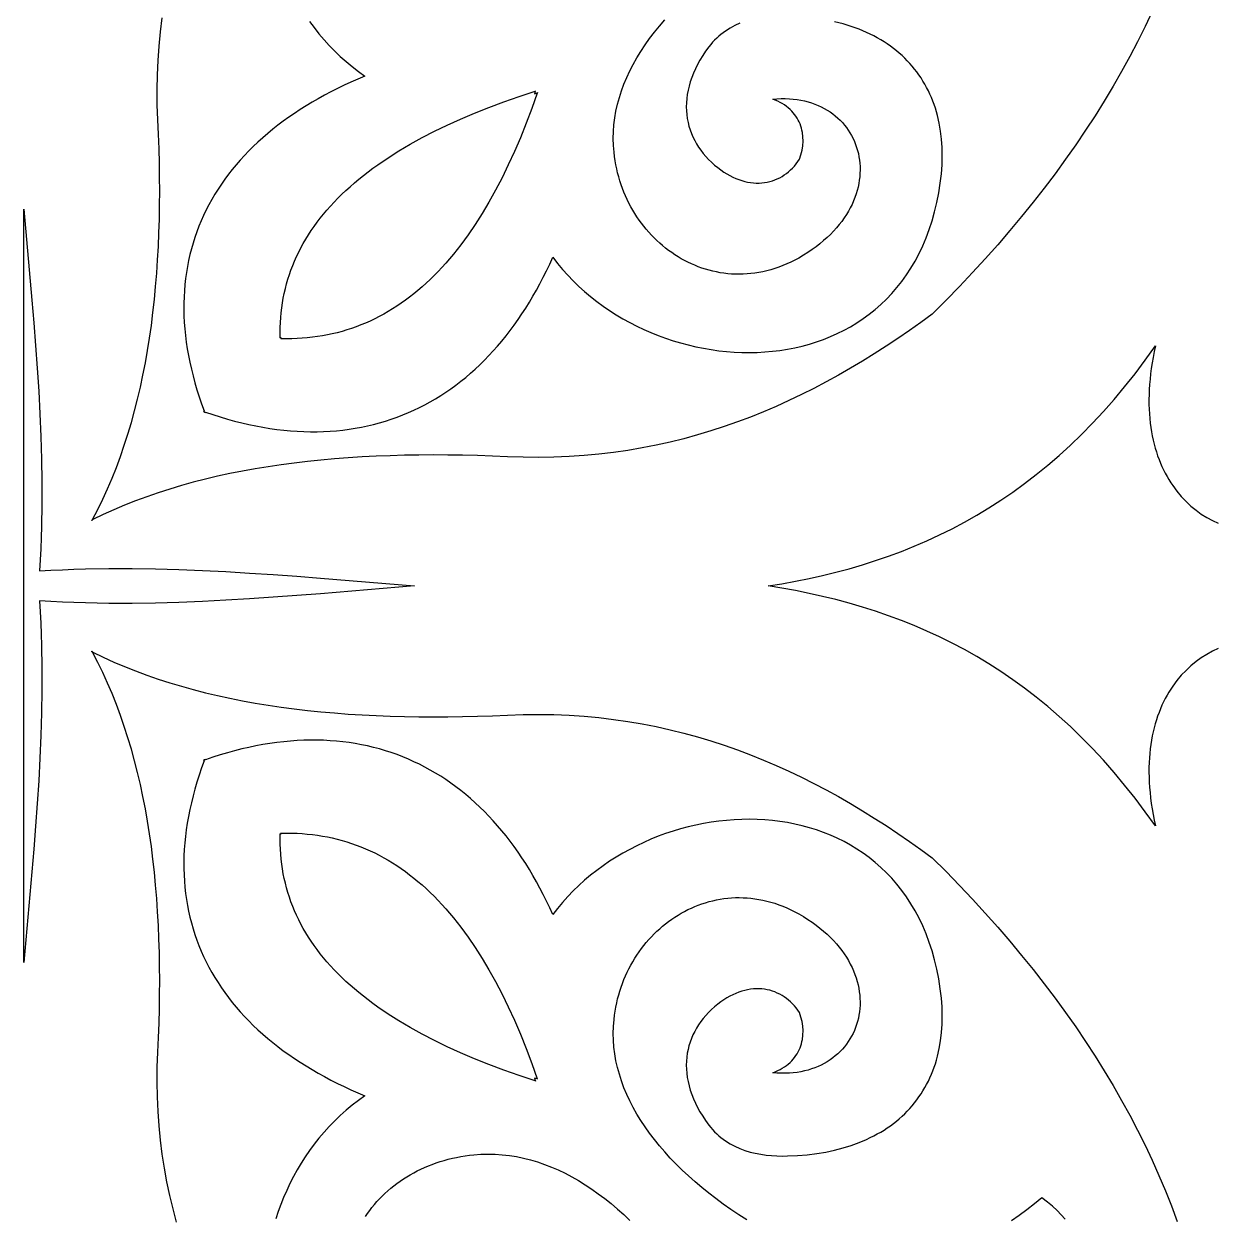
# Model space of a CAD drawing. Extents: x -375 to 375, y -1025 to 1025.
# Drawn here: x -275 to -217.3, y -435.3 to -377.4 of the extents above; entities that cross this region are included whole.
import ezdxf

# ---------------------------------------------------------------- set-up
doc = ezdxf.new("R2010")
doc.units = 0
doc.layers.add('LAYER_1', color=18, linetype='CONTINUOUS')

msp = doc.modelspace()

# ---------------------------------------------------------------- linework, layer by layer
at = {"layer": 'LAYER_1'}
for points in [[(-220.275, -376.806), (-220.621, -377.539), (-220.983, -378.268), (-221.362, -378.993), (-221.758, -379.715), (-222.17, -380.434), (-222.598, -381.149), (-223.043, -381.861), (-223.504, -382.569), (-223.981, -383.274), (-224.474, -383.976), (-224.984, -384.675), (-225.509, -385.37), (-226.05, -386.062), (-226.607, -386.751), (-227.179, -387.437), (-227.767, -388.119), (-228.371, -388.798), (-228.99, -389.475), (-229.624, -390.148), (-230.274, -390.818), (-230.938, -391.485), (-231.492, -391.888), (-232.05, -392.282), (-232.613, -392.668), (-233.179, -393.045), (-233.751, -393.412), (-234.327, -393.769), (-234.908, -394.117), (-235.494, -394.453), (-236.085, -394.779), (-236.682, -395.093), (-237.285, -395.396), (-237.893, -395.686), (-238.508, -395.964), (-239.128, -396.23), (-239.755, -396.482), (-240.388, -396.721), (-241.028, -396.946), (-241.675, -397.156), (-242.329, -397.352), (-242.99, -397.534), (-243.658, -397.7), (-244.334, -397.85), (-245.017, -397.984), (-245.708, -398.102), (-246.408, -398.203), (-247.115, -398.286), (-247.831, -398.353), (-248.556, -398.401), (-249.289, -398.431), (-250.031, -398.443), (-250.782, -398.436), (-251.543, -398.409), (-252.274, -398.379), (-252.999, -398.355), (-253.72, -398.337), (-254.434, -398.327), (-255.143, -398.324), (-255.846, -398.328), (-256.543, -398.339), (-257.234, -398.358), (-257.919, -398.385), (-258.597, -398.419), (-259.269, -398.461), (-259.935, -398.512), (-260.593, -398.571), (-261.245, -398.638), (-261.89, -398.714), (-262.527, -398.799), (-263.158, -398.892), (-263.781, -398.995), (-264.396, -399.106), (-265.004, -399.227), (-265.605, -399.358), (-266.197, -399.498), (-266.781, -399.648), (-267.357, -399.808), (-267.925, -399.978), (-268.485, -400.158), (-269.036, -400.349), (-269.579, -400.55), (-270.112, -400.761), (-270.637, -400.984), (-271.153, -401.218), (-271.66, -401.462), (-271.704, -401.507), (-271.697, -401.492), (-271.713, -401.498), (-271.667, -401.456), (-271.413, -400.967), (-271.171, -400.47), (-270.94, -399.964), (-270.72, -399.449), (-270.511, -398.926), (-270.314, -398.395), (-270.127, -397.855), (-269.951, -397.307), (-269.785, -396.752), (-269.629, -396.188), (-269.484, -395.617), (-269.349, -395.038), (-269.223, -394.452), (-269.107, -393.858), (-269.001, -393.258), (-268.904, -392.65), (-268.816, -392.035), (-268.737, -391.413), (-268.668, -390.785), (-268.607, -390.15), (-268.554, -389.508), (-268.51, -388.86), (-268.475, -388.206), (-268.447, -387.546), (-268.427, -386.88), (-268.416, -386.207), (-268.411, -385.53), (-268.415, -384.846), (-268.426, -384.157), (-268.443, -383.463), (-268.468, -382.763), (-268.5, -382.058), (-268.528, -381.325), (-268.535, -380.6), (-268.523, -379.885), (-268.492, -379.178), (-268.442, -378.479), (-268.373, -377.789), (-268.286, -377.106)], [(-240.274, -377.376), (-240.514, -377.484), (-240.747, -377.608), (-240.973, -377.751), (-241.189, -377.912), (-241.294, -378), (-241.396, -378.092), (-241.496, -378.19), (-241.592, -378.293), (-241.686, -378.401), (-241.777, -378.515), (-241.932, -378.731), (-242.075, -378.946), (-242.206, -379.16), (-242.324, -379.374), (-242.43, -379.586), (-242.525, -379.797), (-242.607, -380.007), (-242.678, -380.215), (-242.737, -380.422), (-242.786, -380.626), (-242.823, -380.829), (-242.849, -381.03), (-242.864, -381.228), (-242.869, -381.424), (-242.863, -381.618), (-242.847, -381.809), (-242.821, -381.997), (-242.786, -382.182), (-242.74, -382.364), (-242.685, -382.543), (-242.62, -382.718), (-242.547, -382.89), (-242.464, -383.058), (-242.372, -383.222), (-242.272, -383.382), (-242.163, -383.539), (-242.046, -383.691), (-241.92, -383.838), (-241.787, -383.981), (-241.645, -384.119), (-241.496, -384.253), (-241.34, -384.381), (-241.194, -384.492), (-241.049, -384.593), (-240.903, -384.685), (-240.758, -384.768), (-240.613, -384.842), (-240.468, -384.907), (-240.323, -384.963), (-240.18, -385.011), (-240.037, -385.051), (-239.896, -385.082), (-239.755, -385.105), (-239.616, -385.121), (-239.479, -385.128), (-239.343, -385.128), (-239.209, -385.12), (-239.078, -385.105), (-238.948, -385.083), (-238.821, -385.053), (-238.697, -385.017), (-238.575, -384.974), (-238.456, -384.924), (-238.34, -384.868), (-238.228, -384.805), (-238.118, -384.736), (-238.013, -384.661), (-237.911, -384.58), (-237.812, -384.493), (-237.718, -384.4), (-237.629, -384.302), (-237.543, -384.199), (-237.462, -384.09), (-237.386, -383.977), (-237.312, -383.757), (-237.258, -383.536), (-237.224, -383.315), (-237.209, -383.096), (-237.214, -382.88), (-237.24, -382.668), (-237.26, -382.564), (-237.286, -382.462), (-237.317, -382.361), (-237.353, -382.262), (-237.395, -382.165), (-237.442, -382.07), (-237.494, -381.977), (-237.552, -381.887), (-237.615, -381.799), (-237.684, -381.715), (-237.758, -381.633), (-237.838, -381.554), (-237.923, -381.479), (-238.014, -381.407), (-238.111, -381.338), (-238.213, -381.273), (-238.321, -381.213), (-238.435, -381.156), (-238.555, -381.103), (-238.681, -381.055), (-238.472, -381.038), (-238.268, -381.029), (-238.068, -381.029), (-237.872, -381.036), (-237.681, -381.051), (-237.495, -381.074), (-237.313, -381.104), (-237.136, -381.142), (-236.963, -381.186), (-236.796, -381.237), (-236.634, -381.295), (-236.476, -381.359), (-236.324, -381.43), (-236.177, -381.507), (-236.035, -381.589), (-235.899, -381.677), (-235.768, -381.771), (-235.643, -381.87), (-235.524, -381.974), (-235.41, -382.083), (-235.302, -382.196), (-235.2, -382.314), (-235.104, -382.437), (-235.015, -382.563), (-234.931, -382.693), (-234.854, -382.828), (-234.783, -382.965), (-234.718, -383.106), (-234.66, -383.25), (-234.609, -383.397), (-234.564, -383.547), (-234.526, -383.7), (-234.495, -383.854), (-234.471, -384.011), (-234.454, -384.17), (-234.445, -384.331), (-234.442, -384.493), (-234.447, -384.657), (-234.459, -384.822), (-234.478, -384.988), (-234.505, -385.154), (-234.54, -385.322), (-234.583, -385.489), (-234.633, -385.657), (-234.691, -385.825), (-234.758, -385.993), (-234.832, -386.161), (-234.915, -386.328), (-235.005, -386.494), (-235.104, -386.659), (-235.212, -386.823), (-235.328, -386.986), (-235.453, -387.147), (-235.586, -387.307), (-235.728, -387.465), (-235.879, -387.62), (-236.039, -387.774), (-236.208, -387.924), (-236.386, -388.073), (-236.573, -388.218), (-236.77, -388.36), (-236.976, -388.499), (-237.191, -388.634), (-237.416, -388.766), (-237.609, -388.87), (-237.802, -388.967), (-237.996, -389.055), (-238.189, -389.136), (-238.383, -389.21), (-238.577, -389.276), (-238.77, -389.334), (-238.963, -389.386), (-239.156, -389.431), (-239.348, -389.468), (-239.54, -389.499), (-239.732, -389.522), (-239.922, -389.539), (-240.112, -389.55), (-240.3, -389.553), (-240.488, -389.551), (-240.675, -389.542), (-240.86, -389.526), (-241.044, -389.505), (-241.227, -389.477), (-241.408, -389.443), (-241.587, -389.404), (-241.765, -389.359), (-241.941, -389.308), (-242.115, -389.251), (-242.287, -389.189), (-242.457, -389.121), (-242.624, -389.048), (-242.79, -388.97), (-242.953, -388.886), (-243.113, -388.798), (-243.271, -388.704), (-243.426, -388.606), (-243.579, -388.503), (-243.728, -388.395), (-243.875, -388.282), (-244.018, -388.165), (-244.159, -388.044), (-244.296, -387.918), (-244.429, -387.788), (-244.56, -387.654), (-244.686, -387.516), (-244.809, -387.374), (-244.929, -387.228), (-245.044, -387.078), (-245.155, -386.924), (-245.263, -386.767), (-245.366, -386.607), (-245.465, -386.443), (-245.56, -386.275), (-245.65, -386.105), (-245.735, -385.931), (-245.816, -385.754), (-245.893, -385.575), (-245.964, -385.392), (-246.031, -385.207), (-246.092, -385.019), (-246.148, -384.828), (-246.2, -384.636), (-246.245, -384.44), (-246.286, -384.242), (-246.321, -384.043), (-246.35, -383.841), (-246.374, -383.637), (-246.401, -383.302), (-246.41, -382.967), (-246.403, -382.633), (-246.378, -382.3), (-246.337, -381.969), (-246.28, -381.638), (-246.207, -381.308), (-246.118, -380.981), (-246.013, -380.654), (-245.893, -380.33), (-245.758, -380.007), (-245.609, -379.686), (-245.445, -379.368), (-245.266, -379.051), (-245.074, -378.738), (-244.868, -378.426), (-244.649, -378.118), (-244.417, -377.812), (-244.172, -377.51), (-243.914, -377.21)], [(-261.14, -377.286), (-260.918, -377.588), (-260.685, -377.883), (-260.442, -378.171), (-260.188, -378.45), (-259.925, -378.721), (-259.652, -378.983), (-259.369, -379.236), (-259.076, -379.479), (-258.774, -379.713), (-258.462, -379.935), (-258.804, -380.08), (-259.14, -380.229), (-259.47, -380.382), (-259.793, -380.539), (-260.11, -380.7), (-260.421, -380.865), (-260.726, -381.034), (-261.024, -381.206), (-261.315, -381.383), (-261.601, -381.563), (-261.879, -381.747), (-262.152, -381.935), (-262.417, -382.126), (-262.676, -382.321), (-262.928, -382.52), (-263.174, -382.722), (-263.413, -382.928), (-263.645, -383.138), (-263.87, -383.351), (-264.088, -383.568), (-264.3, -383.788), (-264.504, -384.012), (-264.702, -384.239), (-264.892, -384.47), (-265.075, -384.704), (-265.252, -384.941), (-265.421, -385.182), (-265.582, -385.426), (-265.737, -385.673), (-265.884, -385.924), (-266.024, -386.178), (-266.157, -386.435), (-266.282, -386.695), (-266.399, -386.958), (-266.509, -387.225), (-266.612, -387.494), (-266.707, -387.767), (-266.794, -388.043), (-266.874, -388.321), (-266.946, -388.603), (-267.01, -388.888), (-267.067, -389.175), (-267.116, -389.466), (-267.156, -389.759), (-267.189, -390.055), (-267.214, -390.354), (-267.231, -390.656), (-267.24, -390.961), (-267.241, -391.268), (-267.233, -391.578), (-267.218, -391.891), (-267.194, -392.206), (-267.162, -392.524), (-267.122, -392.845), (-267.073, -393.168), (-267.016, -393.493), (-266.951, -393.822), (-266.877, -394.153), (-266.795, -394.486), (-266.704, -394.821), (-266.605, -395.159), (-266.497, -395.5), (-266.38, -395.843), (-266.255, -396.188), (-266.287, -396.219), (-266.272, -396.219), (-266.263, -396.22), (-266.255, -396.214), (-266.252, -396.223), (-266.242, -396.226), (-266.248, -396.234), (-266.248, -396.237), (-266.244, -396.238), (-266.236, -396.232), (-266.233, -396.241), (-266.224, -396.245), (-266.23, -396.252), (-266.229, -396.261), (-266.229, -396.276), (-266.197, -396.244), (-265.839, -396.365), (-265.483, -396.477), (-265.13, -396.581), (-264.78, -396.677), (-264.432, -396.765), (-264.086, -396.844), (-263.743, -396.915), (-263.403, -396.978), (-263.065, -397.033), (-262.73, -397.08), (-262.397, -397.119), (-262.067, -397.15), (-261.74, -397.173), (-261.416, -397.188), (-261.094, -397.195), (-260.776, -397.194), (-260.46, -397.185), (-260.147, -397.169), (-259.837, -397.145), (-259.53, -397.113), (-259.225, -397.074), (-258.924, -397.027), (-258.626, -396.973), (-258.331, -396.911), (-258.039, -396.841), (-257.75, -396.764), (-257.464, -396.68), (-257.181, -396.588), (-256.901, -396.49), (-256.625, -396.383), (-256.352, -396.27), (-256.082, -396.149), (-255.816, -396.022), (-255.552, -395.887), (-255.293, -395.745), (-255.036, -395.596), (-254.783, -395.44), (-254.533, -395.277), (-254.287, -395.107), (-254.044, -394.93), (-253.805, -394.747), (-253.57, -394.556), (-253.338, -394.359), (-253.109, -394.155), (-252.884, -393.945), (-252.663, -393.728), (-252.446, -393.504), (-252.232, -393.274), (-252.022, -393.037), (-251.816, -392.794), (-251.614, -392.544), (-251.415, -392.288), (-251.22, -392.026), (-251.03, -391.757), (-250.843, -391.482), (-250.66, -391.2), (-250.481, -390.913), (-250.306, -390.619), (-250.135, -390.32), (-249.968, -390.014), (-249.805, -389.702), (-249.647, -389.384), (-249.492, -389.061), (-249.342, -388.731), (-249.111, -389.031), (-248.869, -389.323), (-248.617, -389.605), (-248.354, -389.878), (-248.082, -390.141), (-247.801, -390.395), (-247.512, -390.64), (-247.214, -390.874), (-246.908, -391.099), (-246.595, -391.313), (-246.275, -391.518), (-245.948, -391.712), (-245.615, -391.896), (-245.276, -392.07), (-244.933, -392.233), (-244.584, -392.385), (-244.231, -392.527), (-243.874, -392.658), (-243.513, -392.778), (-243.149, -392.887), (-242.783, -392.985), (-242.414, -393.071), (-242.043, -393.146), (-241.671, -393.21), (-241.298, -393.262), (-240.925, -393.303), (-240.551, -393.331), (-240.178, -393.348), (-239.805, -393.353), (-239.433, -393.345), (-239.064, -393.326), (-238.696, -393.294), (-238.33, -393.249), (-237.968, -393.192), (-237.608, -393.123), (-237.253, -393.041), (-236.901, -392.945), (-236.554, -392.837), (-236.213, -392.716), (-235.876, -392.582), (-235.546, -392.434), (-235.221, -392.273), (-234.904, -392.098), (-234.594, -391.91), (-234.291, -391.708), (-233.996, -391.493), (-233.71, -391.263), (-233.432, -391.019), (-233.164, -390.762), (-232.906, -390.49), (-232.657, -390.203), (-232.42, -389.902), (-232.193, -389.587), (-231.978, -389.257), (-231.774, -388.912), (-231.583, -388.552), (-231.405, -388.178), (-231.24, -387.788), (-231.088, -387.383), (-230.951, -386.963), (-230.827, -386.527), (-230.719, -386.076), (-230.626, -385.609), (-230.549, -385.126), (-230.496, -384.681), (-230.464, -384.246), (-230.452, -383.821), (-230.46, -383.406), (-230.487, -383.001), (-230.534, -382.608), (-230.6, -382.225), (-230.685, -381.854), (-230.735, -381.673), (-230.789, -381.494), (-230.848, -381.319), (-230.911, -381.147), (-230.98, -380.977), (-231.053, -380.811), (-231.13, -380.648), (-231.212, -380.488), (-231.299, -380.331), (-231.39, -380.177), (-231.485, -380.026), (-231.585, -379.879), (-231.69, -379.735), (-231.799, -379.594), (-231.912, -379.457), (-232.03, -379.323), (-232.152, -379.193), (-232.278, -379.066), (-232.408, -378.942), (-232.543, -378.822), (-232.682, -378.705), (-232.826, -378.592), (-232.973, -378.483), (-233.125, -378.377), (-233.281, -378.275), (-233.441, -378.177), (-233.605, -378.082), (-233.773, -377.992), (-233.945, -377.905), (-234.122, -377.821), (-234.486, -377.667), (-234.867, -377.528), (-235.263, -377.405), (-235.675, -377.298)], [(-217.074, -407.716), (-217.353, -407.848), (-217.626, -407.998), (-217.891, -408.166), (-218.148, -408.352), (-218.396, -408.555), (-218.633, -408.775), (-218.86, -409.014), (-219.075, -409.27), (-219.277, -409.544), (-219.373, -409.687), (-219.466, -409.835), (-219.555, -409.987), (-219.64, -410.144), (-219.722, -410.305), (-219.8, -410.471), (-219.874, -410.641), (-219.943, -410.815), (-220.009, -410.994), (-220.07, -411.177), (-220.127, -411.365), (-220.179, -411.557), (-220.227, -411.754), (-220.27, -411.955), (-220.308, -412.16), (-220.341, -412.37), (-220.369, -412.584), (-220.392, -412.802), (-220.41, -413.025), (-220.422, -413.253), (-220.429, -413.485), (-220.431, -413.721), (-220.427, -413.962), (-220.417, -414.207), (-220.401, -414.456), (-220.379, -414.71), (-220.351, -414.968), (-220.317, -415.231), (-220.276, -415.498), (-220.23, -415.77), (-220.176, -416.046), (-220.116, -416.326), (-220.606, -415.639), (-221.104, -414.976), (-221.609, -414.339), (-222.121, -413.725), (-222.64, -413.136), (-223.166, -412.57), (-223.699, -412.027), (-224.238, -411.507), (-224.785, -411.009), (-225.337, -410.532), (-225.897, -410.077), (-226.462, -409.643), (-227.033, -409.229), (-227.611, -408.836), (-228.194, -408.462), (-228.784, -408.107), (-229.379, -407.77), (-229.979, -407.452), (-230.585, -407.152), (-231.196, -406.87), (-231.812, -406.604), (-232.434, -406.355), (-233.06, -406.122), (-233.691, -405.904), (-234.327, -405.702), (-234.968, -405.515), (-235.613, -405.342), (-236.262, -405.183), (-236.916, -405.038), (-237.573, -404.906), (-238.235, -404.786), (-238.901, -404.678), (-238.235, -404.569), (-237.573, -404.45), (-236.916, -404.318), (-236.262, -404.172), (-235.613, -404.013), (-234.968, -403.841), (-234.327, -403.653), (-233.691, -403.451), (-233.06, -403.234), (-232.434, -403.001), (-231.812, -402.752), (-231.196, -402.486), (-230.585, -402.203), (-229.979, -401.903), (-229.379, -401.585), (-228.784, -401.249), (-228.194, -400.894), (-227.611, -400.52), (-227.033, -400.126), (-226.462, -399.712), (-225.897, -399.278), (-225.337, -398.823), (-224.785, -398.347), (-224.238, -397.849), (-223.699, -397.328), (-223.166, -396.786), (-222.64, -396.22), (-222.121, -395.63), (-221.609, -395.017), (-221.104, -394.379), (-220.606, -393.717), (-220.116, -393.029), (-220.176, -393.31), (-220.23, -393.586), (-220.276, -393.857), (-220.317, -394.124), (-220.351, -394.387), (-220.379, -394.645), (-220.401, -394.899), (-220.417, -395.149), (-220.427, -395.394), (-220.431, -395.635), (-220.429, -395.871), (-220.422, -396.103), (-220.41, -396.33), (-220.392, -396.553), (-220.369, -396.772), (-220.341, -396.986), (-220.308, -397.196), (-220.27, -397.401), (-220.227, -397.602), (-220.179, -397.798), (-220.127, -397.99), (-220.07, -398.178), (-220.009, -398.361), (-219.943, -398.54), (-219.874, -398.715), (-219.8, -398.885), (-219.722, -399.05), (-219.64, -399.211), (-219.555, -399.368), (-219.466, -399.52), (-219.373, -399.668), (-219.277, -399.812), (-219.075, -400.086), (-218.86, -400.342), (-218.633, -400.58), (-218.396, -400.801), (-218.148, -401.004), (-217.891, -401.189), (-217.626, -401.357), (-217.353, -401.507), (-217.074, -401.64)], [(-267.592, -435.546), (-267.764, -434.901), (-267.92, -434.25), (-268.059, -433.59), (-268.181, -432.924), (-268.286, -432.249), (-268.373, -431.567), (-268.442, -430.877), (-268.492, -430.178), (-268.523, -429.471), (-268.535, -428.755), (-268.528, -428.031), (-268.5, -427.298), (-268.468, -426.593), (-268.443, -425.893), (-268.426, -425.199), (-268.415, -424.51), (-268.411, -423.826), (-268.416, -423.148), (-268.427, -422.476), (-268.447, -421.81), (-268.475, -421.149), (-268.51, -420.495), (-268.554, -419.847), (-268.607, -419.206), (-268.668, -418.571), (-268.737, -417.942), (-268.816, -417.321), (-268.904, -416.706), (-269.001, -416.098), (-269.107, -415.497), (-269.223, -414.904), (-269.349, -414.317), (-269.484, -413.739), (-269.629, -413.167), (-269.785, -412.604), (-269.951, -412.048), (-270.127, -411.501), (-270.314, -410.961), (-270.511, -410.43), (-270.72, -409.906), (-270.94, -409.392), (-271.171, -408.886), (-271.413, -408.388), (-271.667, -407.9), (-271.713, -407.857), (-271.697, -407.863), (-271.704, -407.849), (-271.66, -407.893), (-271.153, -408.138), (-270.637, -408.372), (-270.112, -408.594), (-269.579, -408.806), (-269.036, -409.007), (-268.485, -409.198), (-267.925, -409.378), (-267.357, -409.548), (-266.781, -409.708), (-266.197, -409.858), (-265.605, -409.998), (-265.004, -410.128), (-264.396, -410.249), (-263.781, -410.361), (-263.158, -410.463), (-262.527, -410.557), (-261.89, -410.642), (-261.245, -410.717), (-260.593, -410.785), (-259.935, -410.844), (-259.269, -410.894), (-258.597, -410.937), (-257.919, -410.971), (-257.234, -410.998), (-256.543, -411.017), (-255.846, -411.028), (-255.143, -411.032), (-254.434, -411.029), (-253.72, -411.018), (-252.999, -411.001), (-252.274, -410.977), (-251.543, -410.946), (-250.782, -410.92), (-250.031, -410.912), (-249.289, -410.924), (-248.556, -410.954), (-247.831, -411.003), (-247.115, -411.069), (-246.408, -411.153), (-245.708, -411.254), (-245.017, -411.372), (-244.334, -411.506), (-243.658, -411.656), (-242.99, -411.822), (-242.329, -412.003), (-241.675, -412.199), (-241.028, -412.41), (-240.388, -412.635), (-239.755, -412.874), (-239.128, -413.126), (-238.508, -413.391), (-237.893, -413.669), (-237.285, -413.96), (-236.682, -414.263), (-236.085, -414.577), (-235.494, -414.903), (-234.908, -415.239), (-234.327, -415.586), (-233.751, -415.944), (-233.179, -416.311), (-232.613, -416.687), (-232.05, -417.073), (-231.492, -417.468), (-230.938, -417.871), (-230.274, -418.538), (-229.624, -419.208), (-228.99, -419.881), (-228.371, -420.557), (-227.767, -421.237), (-227.179, -421.919), (-226.607, -422.605), (-226.05, -423.294), (-225.509, -423.986), (-224.984, -424.681), (-224.474, -425.38), (-223.981, -426.081), (-223.504, -426.787), (-223.043, -427.495), (-222.598, -428.207), (-222.17, -428.922), (-221.758, -429.641), (-221.362, -430.363), (-220.983, -431.088), (-220.621, -431.817), (-220.275, -432.549), (-219.947, -433.285), (-219.635, -434.024), (-219.34, -434.767), (-219.063, -435.514)], [(-239.942, -435.44), (-240.329, -435.189), (-240.707, -434.934), (-241.075, -434.674), (-241.434, -434.41), (-241.782, -434.141), (-242.12, -433.867), (-242.448, -433.59), (-242.764, -433.308), (-243.069, -433.023), (-243.363, -432.734), (-243.645, -432.441), (-243.914, -432.145), (-244.172, -431.846), (-244.417, -431.543), (-244.649, -431.238), (-244.868, -430.929), (-245.074, -430.618), (-245.266, -430.304), (-245.445, -429.988), (-245.609, -429.669), (-245.758, -429.349), (-245.893, -429.026), (-246.013, -428.701), (-246.118, -428.375), (-246.207, -428.047), (-246.28, -427.718), (-246.337, -427.387), (-246.378, -427.055), (-246.403, -426.722), (-246.41, -426.389), (-246.401, -426.054), (-246.374, -425.719), (-246.35, -425.515), (-246.321, -425.313), (-246.286, -425.113), (-246.245, -424.915), (-246.2, -424.72), (-246.148, -424.527), (-246.092, -424.337), (-246.031, -424.149), (-245.964, -423.963), (-245.893, -423.781), (-245.816, -423.601), (-245.735, -423.425), (-245.65, -423.251), (-245.56, -423.08), (-245.465, -422.913), (-245.366, -422.749), (-245.263, -422.588), (-245.155, -422.431), (-245.044, -422.278), (-244.929, -422.128), (-244.809, -421.982), (-244.686, -421.84), (-244.56, -421.702), (-244.429, -421.567), (-244.296, -421.437), (-244.159, -421.312), (-244.018, -421.19), (-243.875, -421.073), (-243.728, -420.961), (-243.579, -420.853), (-243.426, -420.75), (-243.271, -420.651), (-243.113, -420.558), (-242.953, -420.469), (-242.79, -420.386), (-242.624, -420.308), (-242.457, -420.235), (-242.287, -420.167), (-242.115, -420.105), (-241.941, -420.048), (-241.765, -419.997), (-241.587, -419.952), (-241.408, -419.912), (-241.227, -419.879), (-241.044, -419.851), (-240.86, -419.829), (-240.675, -419.814), (-240.488, -419.805), (-240.3, -419.802), (-240.112, -419.806), (-239.922, -419.816), (-239.732, -419.833), (-239.54, -419.857), (-239.348, -419.888), (-239.156, -419.925), (-238.963, -419.97), (-238.77, -420.021), (-238.577, -420.08), (-238.383, -420.146), (-238.189, -420.22), (-237.996, -420.301), (-237.802, -420.389), (-237.609, -420.485), (-237.416, -420.589), (-237.191, -420.721), (-236.976, -420.857), (-236.77, -420.996), (-236.573, -421.138), (-236.386, -421.283), (-236.208, -421.431), (-236.039, -421.582), (-235.879, -421.735), (-235.728, -421.891), (-235.586, -422.049), (-235.453, -422.208), (-235.328, -422.37), (-235.212, -422.532), (-235.104, -422.697), (-235.005, -422.862), (-234.915, -423.028), (-234.832, -423.195), (-234.758, -423.363), (-234.691, -423.53), (-234.633, -423.698), (-234.583, -423.866), (-234.54, -424.034), (-234.505, -424.201), (-234.478, -424.368), (-234.459, -424.534), (-234.447, -424.699), (-234.442, -424.863), (-234.445, -425.025), (-234.454, -425.185), (-234.471, -425.344), (-234.495, -425.501), (-234.526, -425.656), (-234.564, -425.808), (-234.609, -425.958), (-234.66, -426.105), (-234.718, -426.249), (-234.783, -426.39), (-234.854, -426.528), (-234.931, -426.662), (-235.015, -426.793), (-235.104, -426.919), (-235.2, -427.041), (-235.302, -427.159), (-235.41, -427.273), (-235.524, -427.382), (-235.643, -427.486), (-235.768, -427.585), (-235.899, -427.678), (-236.035, -427.767), (-236.177, -427.849), (-236.324, -427.926), (-236.476, -427.996), (-236.634, -428.061), (-236.796, -428.118), (-236.963, -428.17), (-237.136, -428.214), (-237.313, -428.251), (-237.495, -428.282), (-237.681, -428.304), (-237.872, -428.32), (-238.068, -428.327), (-238.268, -428.326), (-238.472, -428.318), (-238.681, -428.3), (-238.555, -428.252), (-238.435, -428.2), (-238.321, -428.143), (-238.213, -428.082), (-238.111, -428.017), (-238.014, -427.949), (-237.923, -427.877), (-237.838, -427.802), (-237.758, -427.723), (-237.684, -427.641), (-237.615, -427.556), (-237.552, -427.469), (-237.494, -427.379), (-237.442, -427.286), (-237.395, -427.191), (-237.353, -427.094), (-237.317, -426.995), (-237.286, -426.894), (-237.26, -426.791), (-237.24, -426.687), (-237.214, -426.475), (-237.209, -426.259), (-237.224, -426.04), (-237.258, -425.82), (-237.312, -425.599), (-237.386, -425.379), (-237.462, -425.265), (-237.543, -425.157), (-237.629, -425.053), (-237.718, -424.955), (-237.812, -424.863), (-237.911, -424.776), (-238.013, -424.695), (-238.118, -424.62), (-238.228, -424.551), (-238.34, -424.488), (-238.456, -424.432), (-238.575, -424.382), (-238.697, -424.339), (-238.821, -424.302), (-238.948, -424.273), (-239.078, -424.25), (-239.209, -424.235), (-239.343, -424.228), (-239.479, -424.227), (-239.616, -424.235), (-239.755, -424.25), (-239.896, -424.273), (-240.037, -424.305), (-240.18, -424.344), (-240.323, -424.392), (-240.468, -424.449), (-240.613, -424.514), (-240.758, -424.588), (-240.903, -424.671), (-241.049, -424.763), (-241.194, -424.864), (-241.34, -424.974), (-241.496, -425.103), (-241.645, -425.236), (-241.787, -425.375), (-241.92, -425.518), (-242.046, -425.665), (-242.163, -425.817), (-242.272, -425.973), (-242.372, -426.134), (-242.464, -426.298), (-242.547, -426.466), (-242.62, -426.638), (-242.685, -426.813), (-242.74, -426.992), (-242.786, -427.174), (-242.821, -427.359), (-242.847, -427.547), (-242.863, -427.738), (-242.869, -427.931), (-242.864, -428.127), (-242.849, -428.326), (-242.823, -428.526), (-242.786, -428.729), (-242.737, -428.934), (-242.678, -429.141), (-242.607, -429.349), (-242.525, -429.559), (-242.43, -429.77), (-242.324, -429.982), (-242.206, -430.195), (-242.075, -430.41), (-241.932, -430.625), (-241.777, -430.841), (-241.686, -430.955), (-241.592, -431.063), (-241.496, -431.166), (-241.396, -431.263), (-241.294, -431.356), (-241.189, -431.444), (-240.973, -431.605), (-240.747, -431.747), (-240.514, -431.872), (-240.274, -431.98), (-240.028, -432.072), (-239.777, -432.148), (-239.522, -432.211), (-239.263, -432.26), (-239.003, -432.297), (-238.741, -432.323), (-238.479, -432.337), (-238.218, -432.342), (-237.959, -432.338), (-237.472, -432.316), (-237.001, -432.277), (-236.544, -432.221), (-236.102, -432.148), (-235.675, -432.057), (-235.263, -431.951), (-234.867, -431.828), (-234.486, -431.689), (-234.122, -431.534), (-233.945, -431.451), (-233.773, -431.364), (-233.605, -431.273), (-233.441, -431.179), (-233.281, -431.08), (-233.125, -430.978), (-232.973, -430.873), (-232.826, -430.763), (-232.682, -430.65), (-232.543, -430.534), (-232.408, -430.414), (-232.278, -430.29), (-232.152, -430.163), (-232.03, -430.032), (-231.912, -429.899), (-231.799, -429.761), (-231.69, -429.621), (-231.585, -429.477), (-231.485, -429.329), (-231.39, -429.179), (-231.299, -429.025), (-231.212, -428.868), (-231.13, -428.708), (-231.053, -428.545), (-230.98, -428.378), (-230.911, -428.209), (-230.848, -428.037), (-230.789, -427.861), (-230.735, -427.683), (-230.685, -427.502), (-230.6, -427.13), (-230.534, -426.748), (-230.487, -426.354), (-230.46, -425.95), (-230.452, -425.535), (-230.464, -425.11), (-230.496, -424.675), (-230.549, -424.23), (-230.626, -423.747), (-230.719, -423.28), (-230.827, -422.829), (-230.951, -422.393), (-231.088, -421.973), (-231.24, -421.568), (-231.405, -421.178), (-231.583, -420.803), (-231.774, -420.443), (-231.978, -420.099), (-232.193, -419.769), (-232.42, -419.453), (-232.657, -419.152), (-232.906, -418.866), (-233.164, -418.594), (-233.432, -418.336), (-233.71, -418.092), (-233.996, -417.863), (-234.291, -417.647), (-234.594, -417.445), (-234.904, -417.257), (-235.221, -417.083), (-235.546, -416.922), (-235.876, -416.774), (-236.213, -416.64), (-236.554, -416.518), (-236.901, -416.41), (-237.253, -416.315), (-237.608, -416.233), (-237.968, -416.163), (-238.33, -416.106), (-238.696, -416.062), (-239.064, -416.03), (-239.433, -416.01), (-239.805, -416.003), (-240.178, -416.008), (-240.551, -416.024), (-240.925, -416.053), (-241.298, -416.093), (-241.671, -416.146), (-242.043, -416.209), (-242.414, -416.284), (-242.783, -416.371), (-243.149, -416.469), (-243.513, -416.578), (-243.874, -416.698), (-244.231, -416.829), (-244.584, -416.97), (-244.933, -417.123), (-245.276, -417.286), (-245.615, -417.46), (-245.948, -417.644), (-246.275, -417.838), (-246.595, -418.042), (-246.908, -418.257), (-247.214, -418.482), (-247.512, -418.716), (-247.801, -418.96), (-248.082, -419.214), (-248.354, -419.478), (-248.617, -419.75), (-248.869, -420.033), (-249.111, -420.324), (-249.342, -420.625), (-249.492, -420.295), (-249.647, -419.971), (-249.805, -419.653), (-249.968, -419.342), (-250.135, -419.036), (-250.306, -418.736), (-250.481, -418.443), (-250.66, -418.155), (-250.843, -417.874), (-251.03, -417.599), (-251.22, -417.33), (-251.415, -417.068), (-251.614, -416.812), (-251.816, -416.562), (-252.022, -416.319), (-252.232, -416.082), (-252.446, -415.852), (-252.663, -415.628), (-252.884, -415.411), (-253.109, -415.2), (-253.338, -414.996), (-253.57, -414.799), (-253.805, -414.609), (-254.044, -414.425), (-254.287, -414.249), (-254.533, -414.079), (-254.783, -413.916), (-255.036, -413.76), (-255.293, -413.611), (-255.552, -413.469), (-255.816, -413.334), (-256.082, -413.206), (-256.352, -413.086), (-256.625, -412.972), (-256.901, -412.866), (-257.181, -412.767), (-257.464, -412.676), (-257.75, -412.591), (-258.039, -412.514), (-258.331, -412.445), (-258.626, -412.383), (-258.924, -412.329), (-259.225, -412.282), (-259.53, -412.242), (-259.837, -412.211), (-260.147, -412.187), (-260.46, -412.17), (-260.776, -412.162), (-261.094, -412.161), (-261.416, -412.168), (-261.74, -412.183), (-262.067, -412.206), (-262.397, -412.237), (-262.73, -412.276), (-263.065, -412.322), (-263.403, -412.377), (-263.743, -412.44), (-264.086, -412.511), (-264.432, -412.591), (-264.78, -412.678), (-265.13, -412.774), (-265.483, -412.878), (-265.839, -412.991), (-266.197, -413.112), (-266.229, -413.08), (-266.229, -413.095), (-266.23, -413.104), (-266.224, -413.111), (-266.233, -413.115), (-266.236, -413.124), (-266.244, -413.118), (-266.248, -413.118), (-266.248, -413.122), (-266.242, -413.129), (-266.252, -413.132), (-266.255, -413.141), (-266.263, -413.136), (-266.272, -413.137), (-266.287, -413.137), (-266.255, -413.168), (-266.38, -413.513), (-266.497, -413.856), (-266.605, -414.196), (-266.704, -414.534), (-266.795, -414.87), (-266.877, -415.203), (-266.951, -415.534), (-267.016, -415.862), (-267.073, -416.188), (-267.122, -416.511), (-267.162, -416.832), (-267.194, -417.15), (-267.218, -417.465), (-267.233, -417.778), (-267.241, -418.088), (-267.24, -418.395), (-267.231, -418.7), (-267.214, -419.001), (-267.189, -419.3), (-267.156, -419.597), (-267.116, -419.89), (-267.067, -420.18), (-267.01, -420.468), (-266.946, -420.753), (-266.874, -421.034), (-266.794, -421.313), (-266.707, -421.589), (-266.612, -421.861), (-266.509, -422.131), (-266.399, -422.397), (-266.282, -422.661), (-266.157, -422.921), (-266.024, -423.178), (-265.884, -423.432), (-265.737, -423.682), (-265.582, -423.93), (-265.421, -424.174), (-265.252, -424.414), (-265.075, -424.652), (-264.892, -424.886), (-264.702, -425.116), (-264.504, -425.344), (-264.3, -425.567), (-264.088, -425.788), (-263.87, -426.004), (-263.645, -426.217), (-263.413, -426.427), (-263.174, -426.633), (-262.928, -426.836), (-262.676, -427.034), (-262.417, -427.23), (-262.152, -427.421), (-261.879, -427.609), (-261.601, -427.793), (-261.315, -427.973), (-261.024, -428.149), (-260.726, -428.322), (-260.421, -428.491), (-260.11, -428.655), (-259.793, -428.816), (-259.47, -428.973), (-259.14, -429.126), (-258.804, -429.275), (-258.462, -429.42), (-258.774, -429.643), (-259.076, -429.876), (-259.369, -430.12), (-259.652, -430.373), (-259.925, -430.635), (-260.188, -430.906), (-260.442, -431.185), (-260.685, -431.472), (-260.918, -431.767), (-261.14, -432.069), (-261.353, -432.378), (-261.554, -432.693), (-261.745, -433.014), (-261.925, -433.341), (-262.094, -433.672), (-262.252, -434.008), (-262.399, -434.349), (-262.535, -434.693), (-262.66, -435.041), (-262.773, -435.392)], [(-258.436, -435.274), (-258.334, -435.124), (-258.227, -434.978), (-258.115, -434.833), (-257.998, -434.692), (-257.877, -434.554), (-257.751, -434.418), (-257.62, -434.286), (-257.486, -434.157), (-257.346, -434.032), (-257.203, -433.91), (-257.056, -433.791), (-256.904, -433.676), (-256.749, -433.565), (-256.59, -433.457), (-256.427, -433.354), (-256.26, -433.254), (-256.09, -433.159), (-255.917, -433.068), (-255.74, -432.981), (-255.56, -432.898), (-255.377, -432.82), (-255.19, -432.746), (-255.001, -432.677), (-254.809, -432.613), (-254.614, -432.554), (-254.416, -432.5), (-254.216, -432.45), (-254.014, -432.406), (-253.809, -432.367), (-253.602, -432.334), (-253.392, -432.305), (-253.181, -432.283), (-252.833, -432.257), (-252.486, -432.247), (-252.14, -432.255), (-251.795, -432.278), (-251.451, -432.318), (-251.108, -432.373), (-250.766, -432.444), (-250.426, -432.529), (-250.087, -432.63), (-249.751, -432.746), (-249.416, -432.876), (-249.083, -433.02), (-248.753, -433.178), (-248.425, -433.35), (-248.1, -433.536), (-247.777, -433.734), (-247.457, -433.945), (-247.14, -434.169), (-246.826, -434.405), (-246.516, -434.654), (-246.209, -434.914), (-245.905, -435.186), (-245.605, -435.469)], [(-224.496, -435.401), (-224.681, -435.196), (-224.885, -434.99), (-225.109, -434.782), (-225.355, -434.574), (-225.621, -434.364), (-225.983, -434.662), (-226.35, -434.949), (-226.723, -435.224), (-227.101, -435.488)]]:
    msp.add_lwpolyline(points, dxfattribs=at)
for points in [[(-250.188, -380.66), (-250.178, -380.656), (-250.178, -380.66), (-250.193, -380.674), (-250.234, -380.796), (-250.108, -380.756), (-250.093, -380.742), (-250.09, -380.741), (-250.094, -380.751), (-250.084, -380.747), (-250.085, -380.75), (-250.099, -380.764), (-250.364, -381.509), (-250.637, -382.23), (-250.918, -382.927), (-251.207, -383.6), (-251.504, -384.25), (-251.809, -384.875), (-252.122, -385.476), (-252.442, -386.053), (-252.771, -386.606), (-253.108, -387.135), (-253.452, -387.64), (-253.804, -388.121), (-253.984, -388.353), (-254.165, -388.578), (-254.348, -388.798), (-254.533, -389.011), (-254.72, -389.219), (-254.909, -389.42), (-255.1, -389.615), (-255.293, -389.805), (-255.488, -389.988), (-255.685, -390.166), (-255.884, -390.337), (-256.085, -390.502), (-256.288, -390.661), (-256.493, -390.815), (-256.7, -390.962), (-256.909, -391.103), (-257.12, -391.238), (-257.332, -391.368), (-257.547, -391.491), (-257.764, -391.608), (-257.983, -391.719), (-258.203, -391.824), (-258.426, -391.923), (-258.651, -392.016), (-258.877, -392.103), (-259.106, -392.184), (-259.337, -392.259), (-259.569, -392.327), (-259.804, -392.39), (-260.04, -392.447), (-260.279, -392.498), (-260.519, -392.542), (-260.761, -392.581), (-261.006, -392.613), (-261.252, -392.64), (-261.501, -392.661), (-261.751, -392.675), (-262.003, -392.683), (-262.257, -392.686), (-262.514, -392.682), (-262.525, -392.694), (-262.525, -392.682), (-262.538, -392.681), (-262.525, -392.671), (-262.525, -392.647), (-262.55, -392.647), (-262.56, -392.66), (-262.56, -392.647), (-262.573, -392.647), (-262.561, -392.636), (-262.565, -392.389), (-262.562, -392.144), (-262.553, -391.901), (-262.538, -391.659), (-262.517, -391.42), (-262.49, -391.182), (-262.456, -390.947), (-262.416, -390.713), (-262.37, -390.481), (-262.317, -390.251), (-262.258, -390.023), (-262.193, -389.797), (-262.122, -389.573), (-262.044, -389.35), (-261.96, -389.13), (-261.87, -388.912), (-261.773, -388.695), (-261.671, -388.48), (-261.562, -388.267), (-261.447, -388.056), (-261.325, -387.847), (-261.198, -387.64), (-261.064, -387.435), (-260.923, -387.232), (-260.777, -387.03), (-260.624, -386.831), (-260.465, -386.633), (-260.3, -386.438), (-260.129, -386.244), (-259.951, -386.052), (-259.767, -385.862), (-259.577, -385.674), (-259.381, -385.488), (-259.178, -385.304), (-258.969, -385.122), (-258.754, -384.941), (-258.533, -384.763), (-258.305, -384.586), (-258.071, -384.411), (-257.831, -384.239), (-257.332, -383.899), (-256.808, -383.567), (-256.26, -383.242), (-255.686, -382.925), (-255.088, -382.616), (-254.464, -382.315), (-253.816, -382.021), (-253.143, -381.735), (-252.445, -381.456), (-251.722, -381.185), (-250.974, -380.922), (-250.201, -380.666), (-250.187, -380.651), (-250.183, -380.651)], [(-274.61, -390.807), (-274.518, -391.911), (-274.431, -393.016), (-274.351, -394.119), (-274.281, -395.222), (-274.221, -396.323), (-274.173, -397.422), (-274.14, -398.519), (-274.122, -399.613), (-274.122, -400.703), (-274.142, -401.79), (-274.16, -402.332), (-274.183, -402.873), (-274.212, -403.412), (-274.247, -403.951), (-273.688, -403.917), (-273.129, -403.889), (-272.568, -403.867), (-272.007, -403.85), (-270.88, -403.831), (-269.749, -403.83), (-268.615, -403.847), (-267.478, -403.879), (-266.338, -403.925), (-265.196, -403.983), (-264.053, -404.051), (-262.909, -404.128), (-261.764, -404.212), (-260.619, -404.301), (-256.046, -404.678), (-260.619, -405.054), (-261.764, -405.144), (-262.909, -405.227), (-264.053, -405.304), (-265.196, -405.372), (-266.338, -405.43), (-267.478, -405.476), (-268.615, -405.508), (-269.749, -405.525), (-270.88, -405.525), (-272.007, -405.506), (-272.568, -405.489), (-273.129, -405.466), (-273.688, -405.439), (-274.247, -405.405), (-274.212, -405.943), (-274.183, -406.483), (-274.16, -407.024), (-274.142, -407.565), (-274.122, -408.652), (-274.122, -409.743), (-274.14, -410.837), (-274.173, -411.933), (-274.221, -413.033), (-274.281, -414.134), (-274.351, -415.236), (-274.431, -416.34), (-274.518, -417.444), (-274.61, -418.549), (-275, -422.959), (-275, -404.678), (-275, -386.397)], [(-262.514, -416.674), (-262.257, -416.67), (-262.003, -416.672), (-261.751, -416.681), (-261.501, -416.695), (-261.252, -416.716), (-261.006, -416.742), (-260.761, -416.775), (-260.519, -416.813), (-260.279, -416.858), (-260.04, -416.909), (-259.804, -416.965), (-259.569, -417.028), (-259.337, -417.097), (-259.106, -417.172), (-258.877, -417.253), (-258.651, -417.34), (-258.426, -417.433), (-258.203, -417.532), (-257.983, -417.637), (-257.764, -417.748), (-257.547, -417.865), (-257.332, -417.988), (-257.12, -418.117), (-256.909, -418.252), (-256.7, -418.394), (-256.493, -418.541), (-256.288, -418.694), (-256.085, -418.853), (-255.884, -419.019), (-255.685, -419.19), (-255.488, -419.367), (-255.293, -419.551), (-255.1, -419.74), (-254.909, -419.936), (-254.72, -420.137), (-254.533, -420.344), (-254.348, -420.558), (-254.165, -420.777), (-253.984, -421.003), (-253.804, -421.234), (-253.452, -421.715), (-253.108, -422.22), (-252.771, -422.75), (-252.442, -423.303), (-252.122, -423.88), (-251.809, -424.481), (-251.504, -425.106), (-251.207, -425.755), (-250.918, -426.428), (-250.637, -427.125), (-250.364, -427.846), (-250.099, -428.591), (-250.085, -428.605), (-250.084, -428.609), (-250.094, -428.605), (-250.09, -428.614), (-250.093, -428.614), (-250.108, -428.6), (-250.234, -428.559), (-250.193, -428.681), (-250.178, -428.696), (-250.178, -428.699), (-250.188, -428.696), (-250.183, -428.704), (-250.187, -428.704), (-250.201, -428.689), (-250.974, -428.434), (-251.722, -428.171), (-252.445, -427.9), (-253.143, -427.621), (-253.816, -427.335), (-254.464, -427.041), (-255.088, -426.739), (-255.686, -426.43), (-256.26, -426.113), (-256.808, -425.789), (-257.332, -425.457), (-257.831, -425.117), (-258.071, -424.944), (-258.305, -424.769), (-258.533, -424.593), (-258.754, -424.414), (-258.969, -424.234), (-259.178, -424.052), (-259.381, -423.867), (-259.577, -423.681), (-259.767, -423.493), (-259.951, -423.303), (-260.129, -423.112), (-260.3, -422.918), (-260.465, -422.722), (-260.624, -422.525), (-260.777, -422.325), (-260.923, -422.124), (-261.064, -421.92), (-261.198, -421.715), (-261.325, -421.508), (-261.447, -421.299), (-261.562, -421.088), (-261.671, -420.875), (-261.773, -420.661), (-261.87, -420.444), (-261.96, -420.226), (-262.044, -420.005), (-262.122, -419.783), (-262.193, -419.559), (-262.258, -419.332), (-262.317, -419.104), (-262.37, -418.874), (-262.416, -418.643), (-262.456, -418.409), (-262.49, -418.173), (-262.517, -417.936), (-262.538, -417.696), (-262.553, -417.455), (-262.562, -417.212), (-262.565, -416.966), (-262.561, -416.719), (-262.573, -416.709), (-262.56, -416.709), (-262.56, -416.696), (-262.55, -416.709), (-262.525, -416.709), (-262.525, -416.684), (-262.538, -416.674), (-262.525, -416.674), (-262.525, -416.662)]]:
    msp.add_lwpolyline(points, close=True, dxfattribs=at)

doc.saveas('drawing.dxf')
